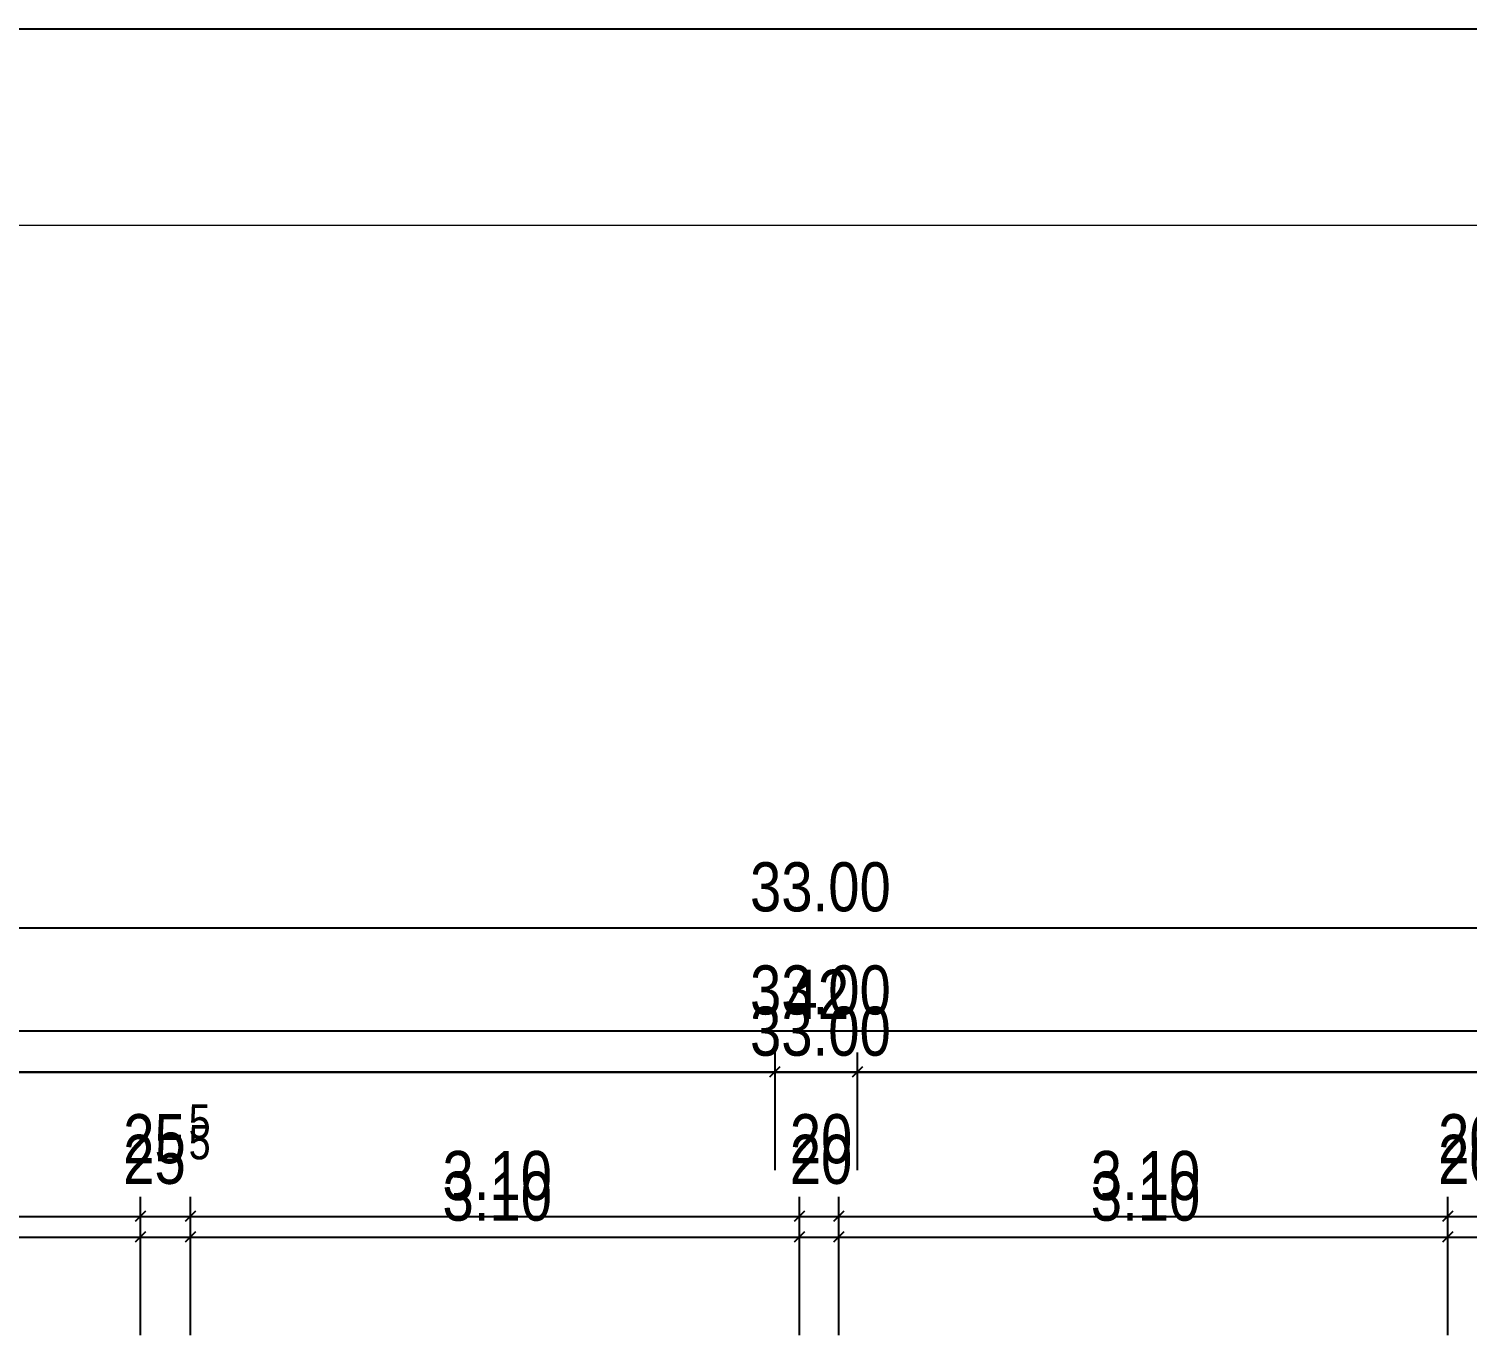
# Model space of a CAD drawing. Extents: x -996 to 41004, y -11542 to 18158.
# Drawn here: x 15845 to 23168, y 11505 to 18158 of the extents above; entities that cross this region are included whole.
import ezdxf

# ---------------------------------------------------------------- set-up
doc = ezdxf.new("R2010")
doc.units = 0
doc.header["$LTSCALE"] = 50
doc.layers.get('0').update_dxf_attribs({"lineweight": 25})
for name, color, linetype, lineweight in [('2D-NovaObj-X_Planrahmen', 7, 'Continuous', 25), ('2D-NovaObj-X_Plk Linien', 7, 'Continuous', 13), ('3D-NovaObj-X_Planrahmen', 7, 'Continuous', 25), ('3D-NovaObj-X_Plk Linien', 7, 'Continuous', 13), ('X_Planrahmen', 7, 'Continuous', 25), ('X_Plk Linien', 7, 'Continuous', 13), ('XREF-41001-A-G-O1$0$2D-NovaObj-X_Planrahmen', 7, 'Continuous', 25), ('XREF-41001-A-G-O1$0$2D-NovaObj-X_Plk Linien', 7, 'Continuous', 13), ('XREF-41001-A-G-O1$0$3D-NovaObj-X_Planrahmen', 7, 'Continuous', 25), ('XREF-41001-A-G-O1$0$3D-NovaObj-X_Plk Linien', 7, 'Continuous', 13), ('XREF-41001-A-G-O1$0$X_Planrahmen', 7, 'Continuous', 25), ('XREF-41001-A-G-O1$0$X_Plk Linien', 7, 'Continuous', 13), ('XREF-41001-A-G-O2$0$2D-NovaObj-X_Planrahmen', 7, 'Continuous', 25), ('XREF-41001-A-G-O2$0$2D-NovaObj-X_Plk Linien', 7, 'Continuous', 13), ('XREF-41001-A-G-O2$0$3D-NovaObj-X_Planrahmen', 7, 'Continuous', 25), ('XREF-41001-A-G-O2$0$3D-NovaObj-X_Plk Linien', 7, 'Continuous', 13), ('XREF-41001-A-G-O2$0$X_Planrahmen', 7, 'Continuous', 25), ('XREF-41001-A-G-O2$0$X_Plk Linien', 7, 'Continuous', 13)]:
    doc.layers.add(name, color=color, linetype=linetype, lineweight=lineweight)
for name, color, linetype, lineweight, true_color in [('X_Mass', 7, 'Continuous', 25, 0x0080ff), ('XREF-41001-A-G-O1$0$X_Mass', 7, 'Continuous', 25, 0x0080ff), ('XREF-41001-A-G-O2$0$X_Mass', 7, 'Continuous', 25, 0x0080ff)]:
    doc.layers.add(name, color=color, linetype=linetype, lineweight=lineweight, true_color=true_color)
doc.styles.get("Standard").update_dxf_attribs({"font": 'ARIALN.TTF'})
doc.styles.add('XREF-41001-A-G-O1$0$Standard', font='ARIALN.TTF')
doc.styles.add('XREF-41001-A-G-O2$0$Standard', font='ARIALN.TTF')

# ---------------------------------------------------------------- blocks, each defined once
blk = doc.blocks.new('XREF-41001-A-G-O1$0$Polygon_A0AA6LI9LL', base_point=(4.3, -8342.4))
at = {"layer": 'XREF-41001-A-G-O1$0$2D-NovaObj-X_Plk Linien', "ltscale": 0.13}
blk.add_line((4.3, 17157.6), (40004.3, 17157.6), dxfattribs=at)
at = {"layer": 'XREF-41001-A-G-O1$0$3D-NovaObj-X_Plk Linien', "ltscale": 0.13}
blk.add_line((4.3, 17157.6), (40004.3, 17157.6), dxfattribs=at)
blk = doc.blocks.new('XREF-41001-A-G-O1$0$Polygon_A0AA6LIALL', base_point=(-995.7, -11542.4))
at = {"layer": 'XREF-41001-A-G-O1$0$2D-NovaObj-X_Planrahmen', "ltscale": 0.25}
blk.add_line((-995.7, 18157.6), (41004.3, 18157.6), dxfattribs=at)
at = {"layer": 'XREF-41001-A-G-O1$0$3D-NovaObj-X_Planrahmen', "ltscale": 0.25}
blk.add_line((-995.7, 18157.6), (41004.3, 18157.6), dxfattribs=at)
blk = doc.blocks.new('XREF-41001-A-G-O1$0$Maß_A0AA6LIBLL', base_point=(3336, 12555))
at = {"ltscale": 0.25}
blk.add_line((3362.6, 13055), (36362.6, 13055), dxfattribs=at)
at = {"ltscale": 0.25, "insert": (19516.7, 13388.3), "char_height": 250, "attachment_point": 1, "style": 'XREF-41001-A-G-O1$0$Standard'}
blk.add_mtext('{\\fArial Narrow;33.00}', dxfattribs=at)
blk = doc.blocks.new('XREF-41001-A-G-O1$0$Maß_A0AA6LIMLL', base_point=(3336, 11610))
at = {"ltscale": 0.25}
for p, q in [((16412.6, 12210), (16412.6, 11610)), ((16667.6, 12210), (16667.6, 11610)), ((19767.6, 12210), (19767.6, 11610)), ((19967.6, 12210), (19967.6, 11610)), ((23067.6, 12210), (23067.6, 11610)), ((3362.6, 12110), (36362.6, 12110)), ((16439.1, 12136.5), (16386, 12083.5)), ((16694.1, 12136.5), (16641, 12083.5)), ((19794.1, 12136.5), (19741, 12083.5)), ((19994.1, 12136.5), (19941, 12083.5)), ((23094.1, 12136.5), (23041, 12083.5))]:
    blk.add_line(p, q, dxfattribs=at)
at = {"ltscale": 0.25, "attachment_point": 1, "style": 'XREF-41001-A-G-O1$0$Standard'}
for s, insert, char_height in [('{\\fArial Narrow;5}', (16659.3, 12680.8), 175), ('{\\fArial Narrow;25}', (16325.8, 12630.8), 250), ('{\\fArial Narrow;20}', (19719, 12630.8), 250), ('{\\fArial Narrow;20}', (23019, 12630.8), 250), ('{\\fArial Narrow;3.10}', (17951.3, 12443.3), 250), ('{\\fArial Narrow;3.10}', (21251.3, 12443.3), 250)]:
    blk.add_mtext(s, dxfattribs=dict(at, insert=insert, char_height=char_height))
blk = doc.blocks.new('XREF-41001-A-G-O1')
at = {"layer": 'XREF-41001-A-G-O1$0$X_Mass', "ltscale": 0.25}
for name, p in [('XREF-41001-A-G-O1$0$Maß_A0AA6LIBLL', (3336, 12555)), ('XREF-41001-A-G-O1$0$Maß_A0AA6LIMLL', (3336, 11610))]:
    blk.add_blockref(name, p, dxfattribs=at)
at = {"layer": 'XREF-41001-A-G-O1$0$X_Planrahmen', "ltscale": 0.25}
blk.add_blockref('XREF-41001-A-G-O1$0$Polygon_A0AA6LIALL', (-995.7, -11542.4), dxfattribs=at)
at = {"layer": 'XREF-41001-A-G-O1$0$X_Plk Linien', "ltscale": 0.13}
blk.add_blockref('XREF-41001-A-G-O1$0$Polygon_A0AA6LI9LL', (4.3, -8342.4), dxfattribs=at)
blk = doc.blocks.new('XREF-41001-A-G-O2$0$Polygon_A0AA6LGULL', base_point=(4.3, -8342.4))
at = {"layer": 'XREF-41001-A-G-O2$0$2D-NovaObj-X_Plk Linien', "ltscale": 0.13}
blk.add_line((4.3, 17157.6), (40004.3, 17157.6), dxfattribs=at)
at = {"layer": 'XREF-41001-A-G-O2$0$3D-NovaObj-X_Plk Linien', "ltscale": 0.13}
blk.add_line((4.3, 17157.6), (40004.3, 17157.6), dxfattribs=at)
blk = doc.blocks.new('XREF-41001-A-G-O2$0$Polygon_A0AA6LGVLL', base_point=(-995.7, -11542.4))
at = {"layer": 'XREF-41001-A-G-O2$0$2D-NovaObj-X_Planrahmen', "ltscale": 0.25}
blk.add_line((-995.7, 18157.6), (41004.3, 18157.6), dxfattribs=at)
at = {"layer": 'XREF-41001-A-G-O2$0$3D-NovaObj-X_Planrahmen', "ltscale": 0.25}
blk.add_line((-995.7, 18157.6), (41004.3, 18157.6), dxfattribs=at)
blk = doc.blocks.new('XREF-41001-A-G-O2$0$Maß_A0AA6LGWLL', base_point=(3336, 12345))
at = {"ltscale": 0.25}
blk.add_line((36362.6, 12845), (3362.6, 12845), dxfattribs=at)
at = {"ltscale": 0.25, "insert": (19516.7, 13178.3), "char_height": 250, "attachment_point": 1, "style": 'XREF-41001-A-G-O2$0$Standard'}
blk.add_mtext('{\\fArial Narrow;33.00}', dxfattribs=at)
blk = doc.blocks.new('XREF-41001-A-G-O2$0$Maß_A0AA6LH7LL', base_point=(3336, 11505))
at = {"ltscale": 0.25}
for p, q in [((16412.6, 12105), (16412.6, 11505)), ((16667.6, 12105), (16667.6, 11505)), ((19767.6, 12105), (19767.6, 11505)), ((19967.6, 12105), (19967.6, 11505)), ((23067.6, 12105), (23067.6, 11505)), ((16439.1, 12031.5), (16386, 11978.5)), ((16694.1, 12031.5), (16641, 11978.5)), ((19794.1, 12031.5), (19741, 11978.5)), ((19994.1, 12031.5), (19941, 11978.5)), ((23094.1, 12031.5), (23041, 11978.5)), ((3362.6, 12005), (36362.6, 12005))]:
    blk.add_line(p, q, dxfattribs=at)
at = {"ltscale": 0.25, "attachment_point": 1, "style": 'XREF-41001-A-G-O2$0$Standard'}
for s, insert, char_height in [('{\\fArial Narrow;25}', (16325.8, 12525.8), 250), ('{\\fArial Narrow;5}', (16659.3, 12575.8), 175), ('{\\fArial Narrow;20}', (19719, 12525.8), 250), ('{\\fArial Narrow;20}', (23019, 12525.8), 250), ('{\\fArial Narrow;3.10}', (17951.3, 12338.3), 250), ('{\\fArial Narrow;3.10}', (21251.3, 12338.3), 250)]:
    blk.add_mtext(s, dxfattribs=dict(at, insert=insert, char_height=char_height))
blk = doc.blocks.new('XREF-41001-A-G-O2')
at = {"layer": 'XREF-41001-A-G-O2$0$X_Mass', "ltscale": 0.25}
for name, p in [('XREF-41001-A-G-O2$0$Maß_A0AA6LGWLL', (3336, 12345)), ('XREF-41001-A-G-O2$0$Maß_A0AA6LH7LL', (3336, 11505))]:
    blk.add_blockref(name, p, dxfattribs=at)
at = {"layer": 'XREF-41001-A-G-O2$0$X_Planrahmen', "ltscale": 0.25}
blk.add_blockref('XREF-41001-A-G-O2$0$Polygon_A0AA6LGVLL', (-995.7, -11542.4), dxfattribs=at)
at = {"layer": 'XREF-41001-A-G-O2$0$X_Plk Linien', "ltscale": 0.13}
blk.add_blockref('XREF-41001-A-G-O2$0$Polygon_A0AA6LGULL', (4.3, -8342.4), dxfattribs=at)
blk = doc.blocks.new('Polygon_A0AA6LJYLL', base_point=(-995.7, -11542.4))
at = {"layer": '2D-NovaObj-X_Planrahmen', "ltscale": 0.25}
blk.add_line((-995.7, 18157.6), (41004.3, 18157.6), dxfattribs=at)
at = {"layer": '3D-NovaObj-X_Planrahmen', "ltscale": 0.25}
blk.add_line((-995.7, 18157.6), (41004.3, 18157.6), dxfattribs=at)
blk = doc.blocks.new('Polygon_A0AA6LJZLL', base_point=(4.3, -8342.4))
at = {"layer": '2D-NovaObj-X_Plk Linien', "ltscale": 0.13}
blk.add_line((4.3, 17157.6), (40004.3, 17157.6), dxfattribs=at)
at = {"layer": '3D-NovaObj-X_Plk Linien', "ltscale": 0.13}
blk.add_line((4.3, 17157.6), (40004.3, 17157.6), dxfattribs=at)
blk = doc.blocks.new('Maß_A0AA6LK0LL', base_point=(3336, 12345))
at = {"ltscale": 0.25}
for p, q in [((19642.6, 12945), (19642.6, 12345)), ((20062.6, 12945), (20062.6, 12345)), ((3362.6, 12845), (36362.6, 12845)), ((19669.1, 12871.5), (19616, 12818.5)), ((20089.1, 12871.5), (20036, 12818.5))]:
    blk.add_line(p, q, dxfattribs=at)
at = {"ltscale": 0.25, "insert": (19702.3, 13365.8), "char_height": 250, "attachment_point": 1}
blk.add_mtext('{\\fArial Narrow;42}', dxfattribs=at)
blk = doc.blocks.new('Maß_A0AA6LK1LL', base_point=(3336, 13080))
at = {"ltscale": 0.25}
blk.add_line((3362.6, 13580), (36362.6, 13580), dxfattribs=at)
at = {"ltscale": 0.25, "insert": (19516.7, 13913.3), "char_height": 250, "attachment_point": 1}
blk.add_mtext('{\\fArial Narrow;33.00}', dxfattribs=at)

msp = doc.modelspace()

# ---------------------------------------------------------------- block references
at = {"color": 8, "lineweight": 25, "ltscale": 0.25, "true_color": 0x808080}
for name, p in [('XREF-41001-A-G-O1', (0, 0, 3380)), ('XREF-41001-A-G-O2', (0, 0, 6760))]:
    msp.add_blockref(name, p, dxfattribs=at)
at = {"layer": 'X_Mass', "ltscale": 0.25}
for name, p in [('Maß_A0AA6LK1LL', (3336, 13080)), ('Maß_A0AA6LK0LL', (3336, 12345))]:
    msp.add_blockref(name, p, dxfattribs=at)
at = {"layer": 'X_Planrahmen', "ltscale": 0.25}
msp.add_blockref('Polygon_A0AA6LJYLL', (-995.7, -11542.4), dxfattribs=at)
at = {"layer": 'X_Plk Linien', "ltscale": 0.13}
msp.add_blockref('Polygon_A0AA6LJZLL', (4.3, -8342.4), dxfattribs=at)

doc.saveas('drawing.dxf')
